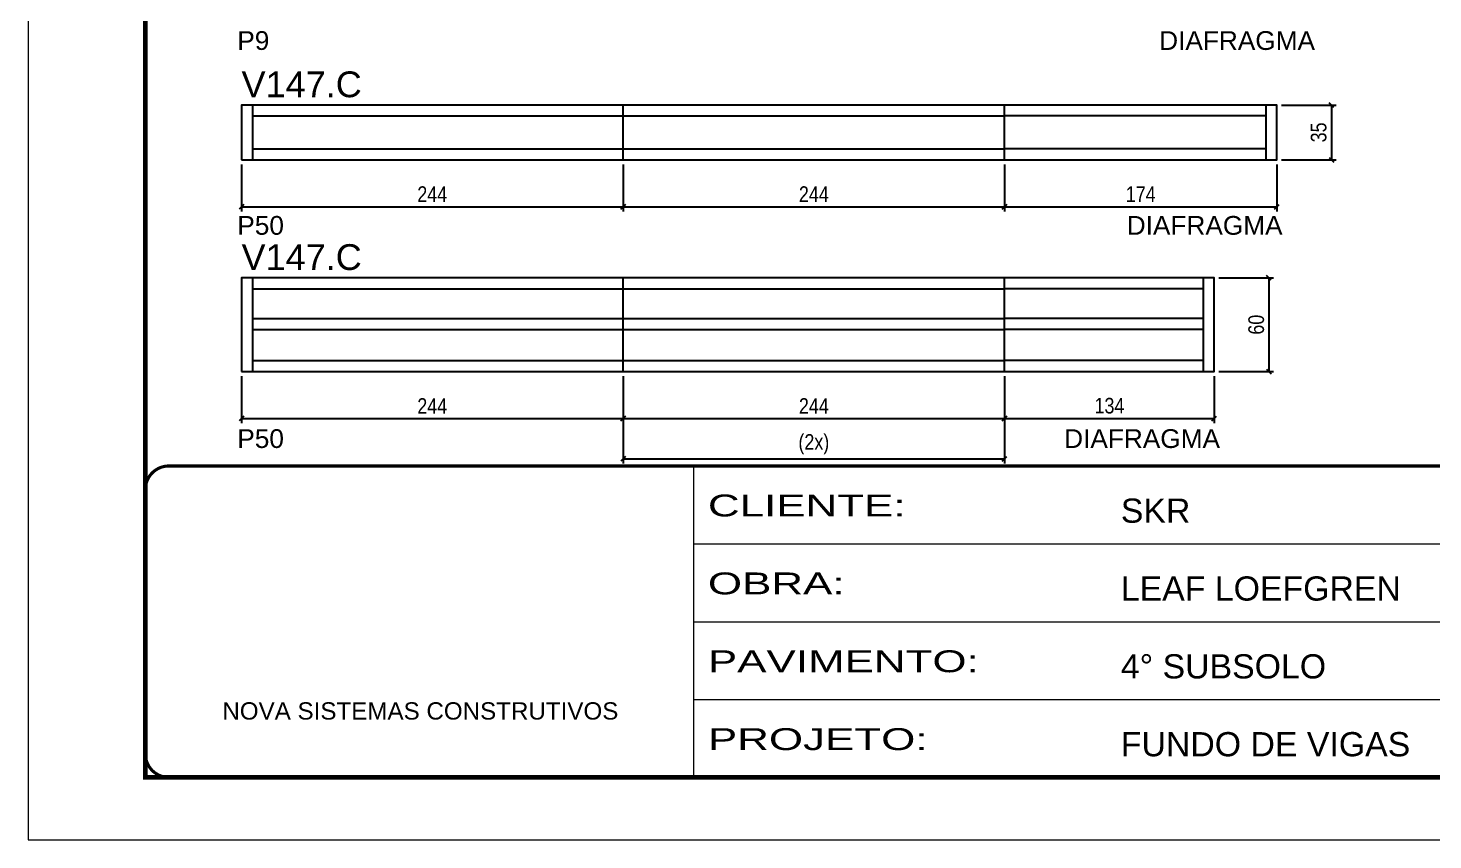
# Model space of a CAD drawing. Header units: millimetres. Extents: x 1959 to 8212, y 239 to 4735.
# Drawn here: x 3557 to 4456, y 2537 to 3056 of the extents above; entities that cross this region are included whole.
import ezdxf

# ---------------------------------------------------------------- set-up
doc = ezdxf.new("R2010")
doc.units = ezdxf.units.MM
doc.linetypes.add('CONTINUO', pattern=[0])
doc.linetypes.add('DASHED', pattern=[0.75, 0.5, -0.25])
for name, color, linetype in [('5', 5, 'Continuous'), ('COTA', 241, 'Continuous'), ('NOMENCLATURA', 7, 'Continuous'), ('Painéis', 200, 'Continuous'), ('SARR_2.2x7', 40, 'Continuous')]:
    doc.layers.add(name, color=color, linetype=linetype)
doc.layers.add('Folhas', color=255, linetype='Continuous', lineweight=9)
doc.layers.add('SARRAFO DE PRESSAO', color=251, linetype='DASHED', lineweight=9)
doc.styles.add('ARIAL', font='arial.ttf')
doc.styles.add('COTA TECNICA', font='techl___.ttf', dxfattribs={"height": 10})
doc.styles.get("Standard").update_dxf_attribs({"font": 'arial.ttf'})
doc.styles.add('Tecnologia', font='')
doc.styles.get('Tecnologia').set_extended_font_data('Forgotten Futurist')
doc.dimstyles.new('PAINEL', dxfattribs={"dimtxt": 10, "dimasz": 3, "dimexe": 3, "dimexo": 3, "dimgap": 3, "dimtad": 1, "dimdec": 1, "dimzin": 12, "dimdsep": 46, "dimtxsty": 'COTA TECNICA', "dimblk1": 'OBLIQUE', "dimblk2": 'OBLIQUE', "dimsah": 1, "dimcen": 0.9, "dimclrd": 4, "dimclre": 4, "dimclrt": 240, "dimadec": 1, "dimazin": 3, "dimtfac": 1, "dimtdec": 1, "dimtmove": 0, "dimatfit": 3, "dimfxl": 1, "dimtolj": 1, "dimtzin": 12, "dimarcsym": 0})

# ---------------------------------------------------------------- blocks, each defined once
blk = doc.blocks.new('9999999999')
at = {"color": 30, "linetype": 'CONTINUO'}
for p, q in [((98564.56, 34230.21), (98564.56, 34429.45)), ((98564.56, 34379.64), (99583.98, 34379.64)), ((98564.56, 34329.83), (99487.98, 34329.83)), ((98564.56, 34280.02), (99487.98, 34280.02))]:
    blk.add_line(p, q, dxfattribs=at)
at = {"color": 30, "linetype": 'CONTINUO', "const_width": 2}
blk.add_lwpolyline([(99583.98, 34230.21), (99583.98, 34414.45, 0.414214), (99568.98, 34429.45), (98228.98, 34429.45, 0.414214), (98213.98, 34414.45), (98213.98, 34245.21, 0.414214), (98228.98, 34230.21), (99583.98, 34230.21)], format="xyb", dxfattribs=at)
at = {"layer": 'Folhas'}
blk.add_lwpolyline([(98138.98, 34190.21), (99623.98, 34190.21), (99623.98, 35240.21), (98138.98, 35240.21)], close=True, dxfattribs=at)
at = {"layer": 'Folhas', "color": 30, "const_width": 3}
blk.add_lwpolyline([(98213.98, 34230.21), (99583.98, 34230.21), (99583.98, 35200.21), (98213.98, 35200.21)], close=True, dxfattribs=at)
at = {"color": 7, "linetype": 'Continuous', "ltscale": 5, "style": 'ARIAL'}
for s, height, p in [('SKR', 15.483, (98837.68, 34393.13)), ('LEAF LOEFGREN', 15.4829, (98837.68, 34343.32)), ('4° SUBSOLO', 15.483, (98837.68, 34293.51)), ('NOVA SISTEMAS CONSTRUTIVOS', 11.0592, (98263.19, 34267.21)), ('FUNDO DE VIGAS', 15.4829, (98837.68, 34243.7))]:
    blk.add_text(s, height=height, dxfattribs=at).set_placement(p)
at = {"layer": 'Folhas', "color": 7, "style": 'Tecnologia', "width": 1.5}
for s, p in [('CLIENTE:', (98573.65, 34397.17)), ('OBRA:', (98573.65, 34347.31)), ('PAVIMENTO:', (98573.65, 34297.5)), ('PROJETO:', (98573.65, 34247.69))]:
    blk.add_text(s, height=14, dxfattribs=at).set_placement(p)
blk = doc.blocks.new('_Oblique')
at = {"color": 0, "linetype": 'ByBlock', "lineweight": -2}
blk.add_line((-0.5, -0.5), (0.5, 0.5), dxfattribs=at)
blk = doc.blocks.new('*D46')
at = {"layer": 'COTA', "color": 4, "lineweight": -2, "transparency": 16777216}
for p, q in [((3693.67, 2968.82), (3693.67, 2938.72)), ((3937.68, 2968.82), (3937.68, 2938.72)), ((3693.67, 2941.72), (3937.68, 2941.72))]:
    blk.add_line(p, q, dxfattribs=at)
at = {"layer": 'Defpoints', "color": 0, "transparency": 16777216}
for p in [(3693.67, 2971.82), (3937.68, 2971.82), (3937.68, 2941.72)]:
    blk.add_point(p, dxfattribs=at)
at = {"layer": 'COTA', "color": 4, "lineweight": -2, "transparency": 16777216, "xscale": 3, "yscale": 3, "zscale": 3, "rotation": 180}
blk.add_blockref('_Oblique', (3693.67, 2941.72), dxfattribs=at)
at = {"layer": 'COTA', "color": 4, "lineweight": -2, "transparency": 16777216, "xscale": 3, "yscale": 3, "zscale": 3}
blk.add_blockref('_Oblique', (3937.68, 2941.72), dxfattribs=at)
at = {"layer": 'COTA', "color": 240, "transparency": 16777216, "insert": (3815.68, 2949.8), "char_height": 10, "attachment_point": 5, "style": 'COTA TECNICA'}
blk.add_mtext('\\A1;244', dxfattribs=at)
blk = doc.blocks.new('*D47')
at = {"layer": 'COTA', "color": 4, "lineweight": -2, "transparency": 16777216}
for p, q in [((3937.68, 2968.82), (3937.68, 2938.72)), ((4181.68, 2968.82), (4181.68, 2938.72)), ((3937.68, 2941.72), (4181.68, 2941.72))]:
    blk.add_line(p, q, dxfattribs=at)
at = {"layer": 'Defpoints', "color": 0, "transparency": 16777216}
for p in [(3937.68, 2971.82), (4181.68, 2971.82), (4181.68, 2941.72)]:
    blk.add_point(p, dxfattribs=at)
at = {"layer": 'COTA', "color": 4, "lineweight": -2, "transparency": 16777216, "xscale": 3, "yscale": 3, "zscale": 3, "rotation": 180}
blk.add_blockref('_Oblique', (3937.68, 2941.72), dxfattribs=at)
at = {"layer": 'COTA', "color": 4, "lineweight": -2, "transparency": 16777216, "xscale": 3, "yscale": 3, "zscale": 3}
blk.add_blockref('_Oblique', (4181.68, 2941.72), dxfattribs=at)
at = {"layer": 'COTA', "color": 240, "transparency": 16777216, "insert": (4059.68, 2949.8), "char_height": 10, "attachment_point": 5, "style": 'COTA TECNICA'}
blk.add_mtext('\\A1;244', dxfattribs=at)
blk = doc.blocks.new('*D48')
at = {"layer": 'COTA', "color": 4, "lineweight": -2, "transparency": 16777216}
for p, q in [((4181.68, 2968.82), (4181.68, 2938.72)), ((4355.67, 2968.82), (4355.67, 2938.72)), ((4181.68, 2941.72), (4355.67, 2941.72))]:
    blk.add_line(p, q, dxfattribs=at)
at = {"layer": 'Defpoints', "color": 0, "transparency": 16777216}
for p in [(4181.68, 2971.82), (4355.67, 2971.82), (4355.67, 2941.72)]:
    blk.add_point(p, dxfattribs=at)
at = {"layer": 'COTA', "color": 4, "lineweight": -2, "transparency": 16777216, "xscale": 3, "yscale": 3, "zscale": 3, "rotation": 180}
blk.add_blockref('_Oblique', (4181.68, 2941.72), dxfattribs=at)
at = {"layer": 'COTA', "color": 4, "lineweight": -2, "transparency": 16777216, "xscale": 3, "yscale": 3, "zscale": 3}
blk.add_blockref('_Oblique', (4355.67, 2941.72), dxfattribs=at)
at = {"layer": 'COTA', "color": 240, "transparency": 16777216, "insert": (4268.68, 2949.8), "char_height": 10, "attachment_point": 5, "style": 'COTA TECNICA'}
blk.add_mtext('\\A1;174', dxfattribs=at)
blk = doc.blocks.new('*D49')
at = {"layer": 'COTA', "color": 4, "lineweight": -2, "transparency": 16777216}
for p, q in [((4358.67, 3006.82), (4393.68, 3006.82)), ((4390.68, 3006.82), (4390.68, 2971.82)), ((4358.67, 2971.82), (4393.68, 2971.82))]:
    blk.add_line(p, q, dxfattribs=at)
at = {"layer": 'Defpoints', "color": 0, "transparency": 16777216}
for p in [(4355.67, 3006.82), (4355.67, 2971.82), (4390.68, 2971.82)]:
    blk.add_point(p, dxfattribs=at)
at = {"layer": 'COTA', "color": 4, "lineweight": -2, "transparency": 16777216, "xscale": 3, "yscale": 3, "zscale": 3}
for p, rotation in [((4390.68, 3006.82), 90), ((4390.68, 2971.82), 270)]:
    blk.add_blockref('_Oblique', p, dxfattribs=dict(at, rotation=rotation))
at = {"layer": 'COTA', "color": 240, "transparency": 16777216, "insert": (4382.47, 2989.32), "char_height": 10, "attachment_point": 5, "rotation": 90, "style": 'COTA TECNICA'}
blk.add_mtext('\\A1;35', dxfattribs=at)
blk = doc.blocks.new('*D50')
at = {"layer": 'COTA', "color": 4, "lineweight": -2, "transparency": 16777216}
for p, q in [((3693.67, 2833.28), (3693.67, 2803.18)), ((3937.68, 2833.28), (3937.68, 2803.18)), ((3693.67, 2806.18), (3937.68, 2806.18))]:
    blk.add_line(p, q, dxfattribs=at)
at = {"layer": 'Defpoints', "color": 0, "transparency": 16777216}
for p in [(3693.67, 2836.28), (3937.68, 2836.28), (3937.68, 2806.18)]:
    blk.add_point(p, dxfattribs=at)
at = {"layer": 'COTA', "color": 4, "lineweight": -2, "transparency": 16777216, "xscale": 3, "yscale": 3, "zscale": 3, "rotation": 180}
blk.add_blockref('_Oblique', (3693.67, 2806.18), dxfattribs=at)
at = {"layer": 'COTA', "color": 4, "lineweight": -2, "transparency": 16777216, "xscale": 3, "yscale": 3, "zscale": 3}
blk.add_blockref('_Oblique', (3937.68, 2806.18), dxfattribs=at)
at = {"layer": 'COTA', "color": 240, "transparency": 16777216, "insert": (3815.68, 2814.26), "char_height": 10, "attachment_point": 5, "style": 'COTA TECNICA'}
blk.add_mtext('\\A1;244', dxfattribs=at)
blk = doc.blocks.new('*D51')
at = {"layer": 'COTA', "color": 4, "lineweight": -2, "transparency": 16777216}
for p, q in [((3937.68, 2833.28), (3937.68, 2803.18)), ((4181.68, 2833.28), (4181.68, 2803.18)), ((3937.68, 2806.18), (4181.68, 2806.18))]:
    blk.add_line(p, q, dxfattribs=at)
at = {"layer": 'Defpoints', "color": 0, "transparency": 16777216}
for p in [(3937.68, 2836.28), (4181.68, 2836.28), (4181.68, 2806.18)]:
    blk.add_point(p, dxfattribs=at)
at = {"layer": 'COTA', "color": 4, "lineweight": -2, "transparency": 16777216, "xscale": 3, "yscale": 3, "zscale": 3, "rotation": 180}
blk.add_blockref('_Oblique', (3937.68, 2806.18), dxfattribs=at)
at = {"layer": 'COTA', "color": 4, "lineweight": -2, "transparency": 16777216, "xscale": 3, "yscale": 3, "zscale": 3}
blk.add_blockref('_Oblique', (4181.68, 2806.18), dxfattribs=at)
at = {"layer": 'COTA', "color": 240, "transparency": 16777216, "insert": (4059.68, 2814.26), "char_height": 10, "attachment_point": 5, "style": 'COTA TECNICA'}
blk.add_mtext('\\A1;244', dxfattribs=at)
blk = doc.blocks.new('*D52')
at = {"layer": 'COTA', "color": 4, "lineweight": -2, "transparency": 16777216}
for p, q in [((4181.68, 2833.28), (4181.68, 2803.18)), ((4315.67, 2833.28), (4315.67, 2803.18)), ((4181.68, 2806.18), (4315.67, 2806.18))]:
    blk.add_line(p, q, dxfattribs=at)
at = {"layer": 'Defpoints', "color": 0, "transparency": 16777216}
for p in [(4181.68, 2836.28), (4315.67, 2836.28), (4315.67, 2806.18)]:
    blk.add_point(p, dxfattribs=at)
at = {"layer": 'COTA', "color": 4, "lineweight": -2, "transparency": 16777216, "xscale": 3, "yscale": 3, "zscale": 3, "rotation": 180}
blk.add_blockref('_Oblique', (4181.68, 2806.18), dxfattribs=at)
at = {"layer": 'COTA', "color": 4, "lineweight": -2, "transparency": 16777216, "xscale": 3, "yscale": 3, "zscale": 3}
blk.add_blockref('_Oblique', (4315.67, 2806.18), dxfattribs=at)
at = {"layer": 'COTA', "color": 240, "transparency": 16777216, "insert": (4248.68, 2814.4), "char_height": 10, "attachment_point": 5, "style": 'COTA TECNICA'}
blk.add_mtext('\\A1;134', dxfattribs=at)
blk = doc.blocks.new('*D53')
at = {"layer": 'COTA', "color": 4, "lineweight": -2, "transparency": 16777216}
for p, q in [((4318.67, 2896.28), (4353.68, 2896.28)), ((4350.68, 2896.28), (4350.68, 2836.28)), ((4318.67, 2836.28), (4353.68, 2836.28))]:
    blk.add_line(p, q, dxfattribs=at)
at = {"layer": 'Defpoints', "color": 0, "transparency": 16777216}
for p in [(4315.67, 2896.28), (4315.67, 2836.28), (4350.68, 2836.28)]:
    blk.add_point(p, dxfattribs=at)
at = {"layer": 'COTA', "color": 4, "lineweight": -2, "transparency": 16777216, "xscale": 3, "yscale": 3, "zscale": 3}
for p, rotation in [((4350.68, 2896.28), 90), ((4350.68, 2836.28), 270)]:
    blk.add_blockref('_Oblique', p, dxfattribs=dict(at, rotation=rotation))
at = {"layer": 'COTA', "color": 240, "transparency": 16777216, "insert": (4342.58, 2866.28), "char_height": 10, "attachment_point": 5, "rotation": 90, "style": 'COTA TECNICA'}
blk.add_mtext('\\A1;60', dxfattribs=at)
blk = doc.blocks.new('*D54')
at = {"layer": 'COTA', "color": 4, "lineweight": -2, "transparency": 16777216}
for p, q in [((3937.68, 2833.28), (3937.68, 2777.54)), ((4181.68, 2833.28), (4181.68, 2777.54)), ((3937.68, 2780.54), (4181.68, 2780.54))]:
    blk.add_line(p, q, dxfattribs=at)
at = {"layer": 'Defpoints', "color": 0, "transparency": 16777216}
for p in [(3937.68, 2836.28), (4181.68, 2836.28), (4181.68, 2780.54)]:
    blk.add_point(p, dxfattribs=at)
at = {"layer": 'COTA', "color": 4, "lineweight": -2, "transparency": 16777216, "xscale": 3, "yscale": 3, "zscale": 3, "rotation": 180}
blk.add_blockref('_Oblique', (3937.68, 2780.54), dxfattribs=at)
at = {"layer": 'COTA', "color": 4, "lineweight": -2, "transparency": 16777216, "xscale": 3, "yscale": 3, "zscale": 3}
blk.add_blockref('_Oblique', (4181.68, 2780.54), dxfattribs=at)
at = {"layer": 'COTA', "color": 240, "transparency": 16777216, "insert": (4059.68, 2789.76), "char_height": 10, "attachment_point": 5, "style": 'COTA TECNICA'}
blk.add_mtext('\\A1;(2x)', dxfattribs=at)

msp = doc.modelspace()

# ---------------------------------------------------------------- linework, layer by layer
at = {"layer": 'Painéis', "linetype": 'ByBlock'}
for p, q in [((3937.68, 2971.82), (3937.68, 3006.82)), ((4181.68, 2971.82), (4181.68, 3006.82)), ((3937.68, 2836.28), (3937.68, 2896.28)), ((4181.68, 2836.28), (4181.68, 2896.28))]:
    msp.add_line(p, q, dxfattribs=at)
for points in [[(3693.67, 2971.82), (4355.67, 2971.82), (4355.67, 3006.82), (3693.67, 3006.82)], [(3693.67, 2836.28), (4315.67, 2836.28), (4315.67, 2896.28), (3693.67, 2896.28)]]:
    msp.add_lwpolyline(points, close=True, dxfattribs=at)
at = {"layer": 'SARR_2.2x7', "linetype": 'Continuous'}
for p, q in [((3700.67, 3006.82), (3700.67, 2971.82)), ((4348.67, 3006.82), (4348.67, 2971.82)), ((3700.67, 2999.82), (3937.68, 2999.82)), ((3937.68, 2999.82), (4181.68, 2999.82)), ((4348.67, 2999.82), (4181.68, 2999.82)), ((3700.67, 2978.82), (3937.68, 2978.82)), ((3937.68, 2978.82), (4181.68, 2978.82)), ((4348.67, 2978.82), (4181.68, 2978.82)), ((3700.67, 2896.28), (3700.67, 2836.28)), ((4308.67, 2896.28), (4308.67, 2836.28)), ((3700.67, 2889.28), (3937.68, 2889.28)), ((3937.68, 2889.28), (4181.68, 2889.28)), ((4308.67, 2889.28), (4181.68, 2889.28)), ((3700.67, 2870.27), (3937.68, 2870.27)), ((3937.68, 2870.27), (4181.68, 2870.27)), ((4308.67, 2870.27), (4181.68, 2870.27)), ((3700.67, 2863.27), (3937.68, 2863.27)), ((3937.68, 2863.27), (4181.68, 2863.27)), ((4308.67, 2863.27), (4181.68, 2863.27)), ((3700.67, 2843.28), (3937.68, 2843.28)), ((3937.68, 2843.28), (4181.68, 2843.28)), ((4308.67, 2843.28), (4181.68, 2843.28))]:
    msp.add_line(p, q, dxfattribs=at)

# ---------------------------------------------------------------- block references
at = {"layer": 'SARRAFO DE PRESSAO', "color": 6, "linetype": 'ByBlock'}
msp.add_blockref('9999999999', (-94581.71, -31653.56), dxfattribs=at)

# ---------------------------------------------------------------- texts
at = {"layer": '5', "linetype": 'Continuous'}
for s, p in [('P9', (3691.03, 3042.07)), ('DIAFRAGMA', (4280.49, 3042.07)), ('P50', (3691.03, 2923.82)), ('DIAFRAGMA', (4259.74, 2923.82)), ('P50', (3691.03, 2787.41)), ('DIAFRAGMA', (4219.74, 2787.41))]:
    msp.add_text(s, height=12, rotation=359.99996, dxfattribs=at).set_placement(p)
at = {"layer": 'NOMENCLATURA', "linetype": 'Continuous'}
for p in [(3693.74, 3011.82), (3693.74, 2901.28)]:
    msp.add_text('V147.C', height=16.5, dxfattribs=at).set_placement(p)

# ---------------------------------------------------------------- dimensions: what is measured, and where the dimension line sits
at = {"layer": 'COTA'}
for base, p1, p2, picture, middle in [((4390.68, 2971.82), (4355.67, 3006.82), (4355.67, 2971.82), '*D49', (4382.47, 2989.32)), ((4350.68, 2836.28), (4315.67, 2896.28), (4315.67, 2836.28), '*D53', (4342.58, 2866.28))]:
    dim = msp.add_linear_dim(base=base, p1=p1, p2=p2, angle=90, dimstyle='PAINEL', dxfattribs=at)
    dim.commit()
    dim.dimension.update_dxf_attribs({"geometry": picture, "text_midpoint": middle})
for base, p1, p2, picture, middle in [((3937.68, 2941.72), (3693.67, 2971.82), (3937.68, 2971.82), '*D46', (3815.68, 2949.8)), ((3937.68, 2806.18), (3693.67, 2836.28), (3937.68, 2836.28), '*D50', (3815.68, 2814.26))]:
    dim = msp.add_linear_dim(base=base, p1=p1, p2=p2, dimstyle='PAINEL', dxfattribs=at)
    dim.commit()
    dim.dimension.update_dxf_attribs({"geometry": picture, "text_midpoint": middle})
for base, p1, p2, picture, middle in [((4181.68, 2941.72), (3937.68, 2971.82), (4181.68, 2971.82), '*D47', (4059.68, 2949.8)), ((4355.67, 2941.72), (4181.68, 2971.82), (4355.67, 2971.82), '*D48', (4268.68, 2949.8)), ((4181.68, 2806.18), (3937.68, 2836.28), (4181.68, 2836.28), '*D51', (4059.68, 2814.26)), ((4315.67, 2806.18), (4181.68, 2836.28), (4315.67, 2836.28), '*D52', (4248.68, 2814.4))]:
    dim = msp.add_linear_dim(base=base, p1=p1, p2=p2, dimstyle='PAINEL', override={"dimtmove": 1}, dxfattribs=at)
    dim.commit()
    dim.dimension.update_dxf_attribs({"geometry": picture, "text_midpoint": middle})
dim = msp.add_linear_dim(base=(4181.68, 2780.54), p1=(3937.68, 2836.28), p2=(4181.68, 2836.28), text='(2x)', dimstyle='PAINEL', dxfattribs=at)
dim.commit()
dim.dimension.update_dxf_attribs({"geometry": '*D54', "text_midpoint": (4059.68, 2789.76)})

doc.saveas('drawing.dxf')
